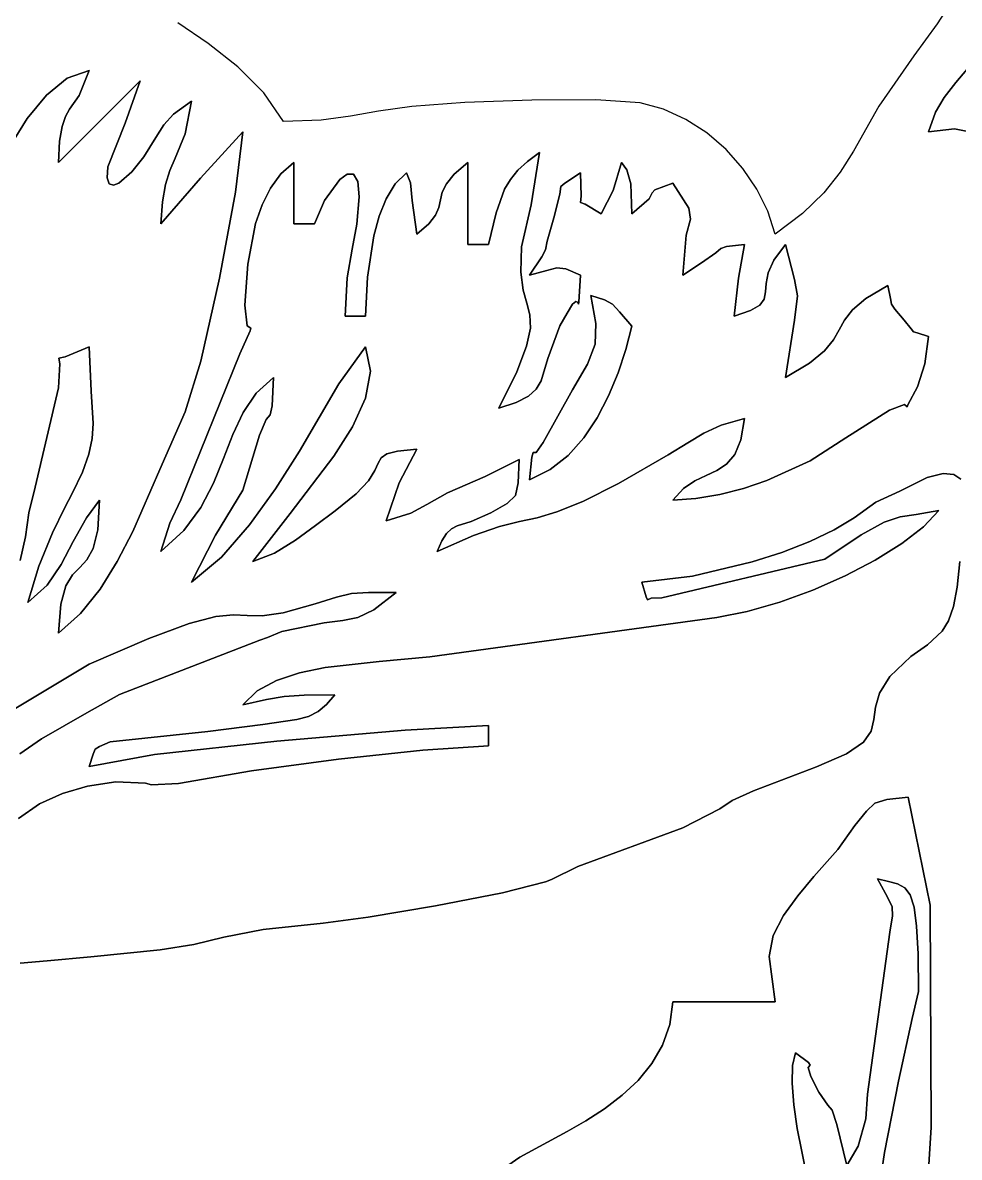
# Model space of a CAD drawing. Extents: x -7.8 to 4, y -2.2 to 5.8.
# Drawn here: x -5.9861 to -5.7669, y 5.1457 to 5.4114 of the extents above; entities that cross this region are included whole.
import ezdxf

# ---------------------------------------------------------------- set-up
doc = ezdxf.new("R2010")
doc.units = 0
doc.layers.add('LAYER_1', color=7, linetype='CONTINUOUS')

msp = doc.modelspace()

# ---------------------------------------------------------------- linework, layer by layer
at = {"layer": 'LAYER_1'}
for points in [[(-5.76782, 5.41784), (-5.77209, 5.41116), (-5.77753, 5.40369), (-5.78574, 5.39185), (-5.79167, 5.38135), (-5.79482, 5.37641), (-5.79866, 5.37157), (-5.80359, 5.36676), (-5.81003, 5.3619), (-5.81174, 5.36726), (-5.81429, 5.37244), (-5.81758, 5.3773), (-5.8215, 5.38173), (-5.82597, 5.38561), (-5.83089, 5.3888), (-5.83615, 5.39119), (-5.84165, 5.39265), (-5.85199, 5.39334), (-5.867, 5.3933), (-5.88268, 5.39271), (-5.89505, 5.39178), (-5.90286, 5.39069), (-5.90939, 5.38953), (-5.91626, 5.38863), (-5.92506, 5.38826), (-5.92971, 5.39497), (-5.93581, 5.40106), (-5.94272, 5.40654), (-5.94981, 5.41143)], [(-5.7645, 5.38586), (-5.76805, 5.38659), (-5.77409, 5.38586), (-5.77409, 5.38586), (-5.7725, 5.39046), (-5.77048, 5.39393), (-5.76771, 5.39741), (-5.76385, 5.40207)], [(-5.98918, 5.38246), (-5.9851, 5.38899), (-5.98058, 5.39449), (-5.97572, 5.39843), (-5.97059, 5.40024), (-5.97291, 5.39441), (-5.97516, 5.3912), (-5.97613, 5.38949), (-5.97692, 5.38712), (-5.97749, 5.38366), (-5.97778, 5.37867), (-5.96819, 5.38826), (-5.95861, 5.39784), (-5.96217, 5.38787), (-5.96624, 5.37768), (-5.96636, 5.37509), (-5.96587, 5.37372), (-5.96492, 5.37337), (-5.96363, 5.37385), (-5.96058, 5.37647), (-5.95781, 5.38), (-5.95501, 5.38454), (-5.95314, 5.38751), (-5.95081, 5.38998), (-5.94663, 5.39305), (-5.94815, 5.38539), (-5.95048, 5.37972), (-5.95167, 5.37684), (-5.95269, 5.37352), (-5.95345, 5.36945), (-5.95381, 5.3643), (-5.94456, 5.37504), (-5.93464, 5.38586), (-5.93633, 5.37172), (-5.94007, 5.35157), (-5.94446, 5.33216), (-5.94813, 5.32027), (-5.95402, 5.30677), (-5.96039, 5.29225), (-5.96401, 5.28526), (-5.96804, 5.27879), (-5.9726, 5.27309), (-5.97778, 5.26844), (-5.97722, 5.27527), (-5.97607, 5.27955), (-5.97452, 5.28213), (-5.9728, 5.28388), (-5.97109, 5.28565), (-5.96962, 5.28829), (-5.96858, 5.29265), (-5.96819, 5.29959), (-5.97124, 5.29546), (-5.97434, 5.28993), (-5.97714, 5.28459), (-5.98042, 5.27974), (-5.98496, 5.27563), (-5.98236, 5.28419), (-5.97915, 5.29195), (-5.97625, 5.29794), (-5.97453, 5.3012), (-5.97213, 5.3062), (-5.97064, 5.31039), (-5.96987, 5.31407), (-5.96965, 5.31754), (-5.97011, 5.32511), (-5.97059, 5.33554), (-5.97619, 5.33317), (-5.9777, 5.33288), (-5.97745, 5.33152), (-5.97776, 5.32593), (-5.98324, 5.30267), (-5.98469, 5.29667), (-5.9855, 5.29101), (-5.9867, 5.2855)], [(-5.98714, 5.22508), (-5.98217, 5.22848), (-5.97685, 5.23096), (-5.97098, 5.23265), (-5.96433, 5.23364), (-5.95739, 5.23335), (-5.95599, 5.23299), (-5.94968, 5.23325), (-5.9326, 5.23624), (-5.91224, 5.239), (-5.89246, 5.24111), (-5.87713, 5.24208), (-5.87713, 5.24687), (-5.89663, 5.2458), (-5.92665, 5.24321), (-5.95526, 5.24006), (-5.97059, 5.23729), (-5.96966, 5.24018), (-5.96919, 5.24134), (-5.96819, 5.24191), (-5.96566, 5.24302), (-5.94283, 5.24545), (-5.92996, 5.2471), (-5.92197, 5.24822), (-5.91921, 5.24898), (-5.91697, 5.25011), (-5.915, 5.25174), (-5.91307, 5.25406), (-5.92024, 5.25399), (-5.92494, 5.25366), (-5.92911, 5.25294), (-5.93464, 5.25167), (-5.93123, 5.25497), (-5.9267, 5.25743), (-5.92133, 5.25919), (-5.91537, 5.26041), (-5.90271, 5.26185), (-5.89082, 5.26296), (-5.82366, 5.27211), (-5.81654, 5.27353), (-5.80895, 5.27573), (-5.80121, 5.27857), (-5.79365, 5.28189), (-5.78659, 5.28557), (-5.78035, 5.28944), (-5.77528, 5.29336), (-5.77169, 5.2972), (-5.77699, 5.2963), (-5.78075, 5.29573), (-5.78452, 5.29446), (-5.78985, 5.2915), (-5.79837, 5.28579), (-5.83654, 5.27673), (-5.83907, 5.27667), (-5.83989, 5.27627), (-5.8402, 5.27702), (-5.84119, 5.28042), (-5.82935, 5.28181), (-5.81538, 5.28517), (-5.80842, 5.2874), (-5.80191, 5.28992), (-5.79619, 5.29264), (-5.79156, 5.2955), (-5.78648, 5.29916), (-5.78081, 5.3017), (-5.77442, 5.30491), (-5.77068, 5.30583), (-5.76817, 5.30567), (-5.76658, 5.30453)], [(-5.76682, 5.28522), (-5.76739, 5.27923), (-5.7683, 5.2747), (-5.76948, 5.27135), (-5.77092, 5.26893), (-5.77435, 5.26577), (-5.77827, 5.26304), (-5.78316, 5.25836), (-5.78562, 5.25444), (-5.78656, 5.25112), (-5.78689, 5.24822), (-5.78752, 5.24554), (-5.78936, 5.24293), (-5.79332, 5.24019), (-5.80032, 5.23716), (-5.81505, 5.23159), (-5.82004, 5.22926), (-5.82298, 5.22731), (-5.83159, 5.2229), (-5.85622, 5.21381), (-5.86238, 5.21081), (-5.86378, 5.21026), (-5.87383, 5.20767), (-5.88948, 5.20461), (-5.90528, 5.20195), (-5.91581, 5.20059), (-5.92989, 5.19912), (-5.93903, 5.19731), (-5.94609, 5.19556), (-5.95395, 5.19429), (-5.9702, 5.1927), (-5.98045, 5.19171), (-5.98676, 5.19121)], [(-6.00655, 5.23968), (-5.97056, 5.26122), (-5.95665, 5.26724), (-5.94716, 5.27073), (-5.94094, 5.27235), (-5.9368, 5.27274), (-5.93357, 5.27258), (-5.9301, 5.27252), (-5.92521, 5.27321), (-5.91772, 5.27532), (-5.91272, 5.27694), (-5.9092, 5.27773), (-5.90518, 5.278), (-5.8987, 5.27803), (-5.90394, 5.27396), (-5.90771, 5.27212), (-5.91119, 5.27146), (-5.91557, 5.27093), (-5.92546, 5.26885), (-5.92888, 5.26747), (-5.93061, 5.26681), (-5.96347, 5.25414), (-5.97112, 5.2498), (-5.98177, 5.24377), (-5.98684, 5.24024)], [(-5.87619, 5.14129), (-5.86975, 5.1458), (-5.85873, 5.15179), (-5.85431, 5.15431), (-5.84997, 5.15712), (-5.84584, 5.16026), (-5.84209, 5.16376), (-5.83888, 5.16767), (-5.83635, 5.17201), (-5.83467, 5.17683), (-5.834, 5.18217), (-5.81003, 5.18217), (-5.81145, 5.19274), (-5.81048, 5.19768), (-5.80804, 5.2024), (-5.80469, 5.20697), (-5.801, 5.21148), (-5.79535, 5.21781), (-5.79138, 5.22343), (-5.78867, 5.22679), (-5.78665, 5.22865), (-5.78386, 5.22956), (-5.77888, 5.2301), (-5.77374, 5.20478), (-5.77347, 5.15272), (-5.77414, 5.14281)], [(-5.78629, 5.13431), (-5.78446, 5.14685), (-5.78112, 5.16359), (-5.77792, 5.17825), (-5.77648, 5.18457), (-5.77658, 5.19342), (-5.77691, 5.19987), (-5.77751, 5.20432), (-5.77842, 5.20718), (-5.77969, 5.20886), (-5.78136, 5.20978), (-5.78347, 5.21033), (-5.78607, 5.21093), (-5.7837, 5.20666), (-5.78262, 5.20439), (-5.78254, 5.20226), (-5.78314, 5.19842), (-5.78837, 5.16052), (-5.78881, 5.15474), (-5.79061, 5.14838), (-5.79326, 5.14383)], [(-5.79326, 5.14383), (-5.79555, 5.15339), (-5.79665, 5.15674), (-5.7977, 5.15793), (-5.79983, 5.16098), (-5.80165, 5.16463), (-5.80227, 5.16674), (-5.80183, 5.16731), (-5.8022, 5.16793), (-5.80524, 5.17019), (-5.80595, 5.16722), (-5.80606, 5.16306), (-5.80567, 5.15804), (-5.80489, 5.15252), (-5.80259, 5.14133)]]:
    msp.add_lwpolyline(points, dxfattribs=at)
at = {"layer": 'LAYER_1', "color": 7}
for points in [[(-5.76385, 5.40207), (-5.76771, 5.39741), (-5.77048, 5.39393), (-5.7725, 5.39046), (-5.77409, 5.38586), (-5.77409, 5.38586), (-5.76805, 5.38659), (-5.7645, 5.38586)], [(-5.9867, 5.2855), (-5.9855, 5.29101), (-5.98469, 5.29667), (-5.98324, 5.30267), (-5.97776, 5.32593), (-5.97745, 5.33152), (-5.9777, 5.33288), (-5.97619, 5.33317), (-5.97059, 5.33554), (-5.97011, 5.32511), (-5.96965, 5.31754), (-5.96987, 5.31407), (-5.97064, 5.31039), (-5.97213, 5.3062), (-5.97453, 5.3012), (-5.97625, 5.29794), (-5.97915, 5.29195), (-5.98236, 5.28419), (-5.98496, 5.27563), (-5.98042, 5.27974), (-5.97714, 5.28459), (-5.97434, 5.28993), (-5.97124, 5.29546), (-5.96819, 5.29959), (-5.96858, 5.29265), (-5.96962, 5.28829), (-5.97109, 5.28565), (-5.9728, 5.28388), (-5.97452, 5.28213), (-5.97607, 5.27955), (-5.97722, 5.27527), (-5.97778, 5.26844), (-5.9726, 5.27309), (-5.96804, 5.27879), (-5.96401, 5.28526), (-5.96039, 5.29225), (-5.95402, 5.30677), (-5.94813, 5.32027), (-5.94446, 5.33216), (-5.94007, 5.35157), (-5.93633, 5.37172), (-5.93464, 5.38586), (-5.94456, 5.37504), (-5.95381, 5.3643), (-5.95345, 5.36945), (-5.95269, 5.37352), (-5.95167, 5.37684), (-5.95048, 5.37972), (-5.94815, 5.38539), (-5.94663, 5.39305), (-5.95081, 5.38998), (-5.95314, 5.38751), (-5.95501, 5.38454), (-5.95781, 5.38), (-5.96058, 5.37647), (-5.96363, 5.37385), (-5.96492, 5.37337), (-5.96587, 5.37372), (-5.96636, 5.37509), (-5.96624, 5.37768), (-5.96217, 5.38787), (-5.95861, 5.39784), (-5.96819, 5.38826), (-5.97778, 5.37867), (-5.97749, 5.38366), (-5.97692, 5.38712), (-5.97613, 5.38949), (-5.97516, 5.3912), (-5.97291, 5.39441), (-5.97059, 5.40024), (-5.97572, 5.39843), (-5.98058, 5.39449), (-5.9851, 5.38899), (-5.98918, 5.38246)], [(-5.76658, 5.30453), (-5.76817, 5.30567), (-5.77068, 5.30583), (-5.77442, 5.30491), (-5.78081, 5.3017), (-5.78648, 5.29916), (-5.79156, 5.2955), (-5.79619, 5.29264), (-5.80191, 5.28992), (-5.80842, 5.2874), (-5.81538, 5.28517), (-5.82935, 5.28181), (-5.84119, 5.28042), (-5.8402, 5.27702), (-5.83989, 5.27627), (-5.83907, 5.27667), (-5.83654, 5.27673), (-5.79837, 5.28579), (-5.78985, 5.2915), (-5.78452, 5.29446), (-5.78075, 5.29573), (-5.77699, 5.2963), (-5.77169, 5.2972), (-5.77528, 5.29336), (-5.78035, 5.28944), (-5.78659, 5.28557), (-5.79365, 5.28189), (-5.80121, 5.27857), (-5.80895, 5.27573), (-5.81654, 5.27353), (-5.82366, 5.27211), (-5.89082, 5.26296), (-5.90271, 5.26185), (-5.91537, 5.26041), (-5.92133, 5.25919), (-5.9267, 5.25743), (-5.93123, 5.25497), (-5.93464, 5.25167), (-5.92911, 5.25294), (-5.92494, 5.25366), (-5.92024, 5.25399), (-5.91307, 5.25406), (-5.915, 5.25174), (-5.91697, 5.25011), (-5.91921, 5.24898), (-5.92197, 5.24822), (-5.92996, 5.2471), (-5.94283, 5.24545), (-5.96566, 5.24302), (-5.96819, 5.24191), (-5.96919, 5.24134), (-5.96966, 5.24018), (-5.97059, 5.23729), (-5.95526, 5.24006), (-5.92665, 5.24321), (-5.89663, 5.2458), (-5.87713, 5.24687), (-5.87713, 5.24208), (-5.89246, 5.24111), (-5.91224, 5.239), (-5.9326, 5.23624), (-5.94968, 5.23325), (-5.95599, 5.23299), (-5.95739, 5.23335), (-5.96433, 5.23364), (-5.97098, 5.23265), (-5.97685, 5.23096), (-5.98217, 5.22848), (-5.98714, 5.22508)], [(-5.98676, 5.19121), (-5.98045, 5.19171), (-5.9702, 5.1927), (-5.95395, 5.19429), (-5.94609, 5.19556), (-5.93903, 5.19731), (-5.92989, 5.19912), (-5.91581, 5.20059), (-5.90528, 5.20195), (-5.88948, 5.20461), (-5.87383, 5.20767), (-5.86378, 5.21026), (-5.86238, 5.21081), (-5.85622, 5.21381), (-5.83159, 5.2229), (-5.82298, 5.22731), (-5.82004, 5.22926), (-5.81505, 5.23159), (-5.80032, 5.23716), (-5.79332, 5.24019), (-5.78936, 5.24293), (-5.78752, 5.24554), (-5.78689, 5.24822), (-5.78656, 5.25112), (-5.78562, 5.25444), (-5.78316, 5.25836), (-5.77827, 5.26304), (-5.77435, 5.26577), (-5.77092, 5.26893), (-5.76948, 5.27135), (-5.7683, 5.2747), (-5.76739, 5.27923), (-5.76682, 5.28522)], [(-5.98684, 5.24024), (-5.98177, 5.24377), (-5.97112, 5.2498), (-5.96347, 5.25414), (-5.93061, 5.26681), (-5.92888, 5.26747), (-5.92546, 5.26885), (-5.91557, 5.27093), (-5.91119, 5.27146), (-5.90771, 5.27212), (-5.90394, 5.27396), (-5.8987, 5.27803), (-5.90518, 5.278), (-5.9092, 5.27773), (-5.91272, 5.27694), (-5.91772, 5.27532), (-5.92521, 5.27321), (-5.9301, 5.27252), (-5.93357, 5.27258), (-5.9368, 5.27274), (-5.94094, 5.27235), (-5.94716, 5.27073), (-5.95665, 5.26724), (-5.97056, 5.26122), (-6.00655, 5.23968)], [(-5.77414, 5.14281), (-5.77347, 5.15272), (-5.77374, 5.20478), (-5.77888, 5.2301), (-5.78386, 5.22956), (-5.78665, 5.22865), (-5.78867, 5.22679), (-5.79138, 5.22343), (-5.79535, 5.21781), (-5.801, 5.21148), (-5.80469, 5.20697), (-5.80804, 5.2024), (-5.81048, 5.19768), (-5.81145, 5.19274), (-5.81003, 5.18217), (-5.834, 5.18217), (-5.83467, 5.17683), (-5.83635, 5.17201), (-5.83888, 5.16767), (-5.84209, 5.16376), (-5.84584, 5.16026), (-5.84997, 5.15712), (-5.85431, 5.15431), (-5.85873, 5.15179), (-5.86975, 5.1458), (-5.87619, 5.14129)], [(-5.79326, 5.14383), (-5.79061, 5.14838), (-5.78881, 5.15474), (-5.78837, 5.16052), (-5.78314, 5.19842), (-5.78254, 5.20226), (-5.78262, 5.20439), (-5.7837, 5.20666), (-5.78607, 5.21093), (-5.78347, 5.21033), (-5.78136, 5.20978), (-5.77969, 5.20886), (-5.77842, 5.20718), (-5.77751, 5.20432), (-5.77691, 5.19987), (-5.77658, 5.19342), (-5.77648, 5.18457), (-5.77792, 5.17825), (-5.78112, 5.16359), (-5.78446, 5.14685), (-5.78629, 5.13431)], [(-5.80259, 5.14133), (-5.80489, 5.15252), (-5.80567, 5.15804), (-5.80606, 5.16306), (-5.80595, 5.16722), (-5.80524, 5.17019), (-5.8022, 5.16793), (-5.80183, 5.16731), (-5.80227, 5.16674), (-5.80165, 5.16463), (-5.79983, 5.16098), (-5.7977, 5.15793), (-5.79665, 5.15674), (-5.79555, 5.15339), (-5.79326, 5.14383)]]:
    msp.add_lwpolyline(points, dxfattribs=at)
at = {"layer": 'LAYER_1'}
for points in [[(-5.93075, 5.31487), (-5.92916, 5.31848), (-5.92822, 5.31961), (-5.92772, 5.32173), (-5.92745, 5.32835), (-5.93152, 5.32468), (-5.93455, 5.32014), (-5.93694, 5.31497), (-5.93911, 5.30939), (-5.94147, 5.30364), (-5.94443, 5.29794), (-5.94841, 5.29252), (-5.95381, 5.28761), (-5.95167, 5.29422), (-5.9491, 5.29967), (-5.93534, 5.33386), (-5.93287, 5.33928), (-5.93276, 5.33993), (-5.93363, 5.34041), (-5.93411, 5.34529), (-5.93346, 5.35487), (-5.93162, 5.36437), (-5.93011, 5.36875), (-5.92815, 5.37269), (-5.92569, 5.37604), (-5.92266, 5.37867), (-5.92266, 5.3643), (-5.91787, 5.3643), (-5.91547, 5.36983), (-5.91192, 5.37469), (-5.91018, 5.37594), (-5.90871, 5.37593), (-5.90771, 5.37428), (-5.90736, 5.37063), (-5.90791, 5.36426), (-5.90905, 5.35843), (-5.91017, 5.35172), (-5.91068, 5.34273), (-5.90589, 5.34273), (-5.90547, 5.35182), (-5.90398, 5.36152), (-5.90272, 5.36609), (-5.90105, 5.3702), (-5.89892, 5.37367), (-5.8963, 5.37628), (-5.89539, 5.37392), (-5.89498, 5.36983), (-5.89391, 5.3619), (-5.8911, 5.3643), (-5.88954, 5.36635), (-5.88877, 5.36819), (-5.88837, 5.36995), (-5.88793, 5.37175), (-5.88698, 5.37372), (-5.88513, 5.37598), (-5.88192, 5.37867), (-5.88192, 5.3595), (-5.87713, 5.3595), (-5.87534, 5.36687), (-5.87335, 5.37241), (-5.872, 5.37473), (-5.87026, 5.37689), (-5.86801, 5.37896), (-5.86515, 5.38107), (-5.8671, 5.3688), (-5.86939, 5.35893), (-5.86958, 5.35298), (-5.86903, 5.34882), (-5.86817, 5.34574), (-5.86745, 5.343), (-5.86731, 5.3399), (-5.86818, 5.33571), (-5.87051, 5.3297), (-5.87473, 5.32116), (-5.8706, 5.3225), (-5.86778, 5.32394), (-5.86596, 5.32561), (-5.8648, 5.32758), (-5.86321, 5.33281), (-5.86043, 5.34041), (-5.85867, 5.34343), (-5.85745, 5.34552), (-5.85669, 5.34618), (-5.85626, 5.34598), (-5.85608, 5.3455), (-5.856, 5.34602), (-5.85556, 5.35231), (-5.85902, 5.35376), (-5.86113, 5.35403), (-5.86346, 5.35343), (-5.86754, 5.35231), (-5.86464, 5.35661), (-5.86378, 5.35824), (-5.86337, 5.36026), (-5.86181, 5.36576), (-5.86041, 5.37127), (-5.86021, 5.37307), (-5.85924, 5.37384), (-5.85556, 5.37628), (-5.85546, 5.37084), (-5.85558, 5.36933), (-5.8545, 5.3689), (-5.85077, 5.36669), (-5.84794, 5.37217), (-5.84598, 5.37867), (-5.8447, 5.37698), (-5.84379, 5.37367), (-5.84358, 5.36669), (-5.83948, 5.37022), (-5.83883, 5.37157), (-5.83816, 5.37228), (-5.834, 5.37388), (-5.83026, 5.36803), (-5.8298, 5.36542), (-5.83085, 5.36165), (-5.8316, 5.35231), (-5.82726, 5.35516), (-5.8239, 5.35752), (-5.82277, 5.35859), (-5.82138, 5.35904), (-5.81722, 5.3595), (-5.81862, 5.35157), (-5.81962, 5.34273), (-5.81576, 5.344), (-5.81359, 5.3453), (-5.81259, 5.34672), (-5.81227, 5.34838), (-5.81211, 5.35038), (-5.81163, 5.35283), (-5.8103, 5.35584), (-5.80763, 5.3595), (-5.80548, 5.35131), (-5.80477, 5.34744), (-5.80549, 5.34181), (-5.80763, 5.32835), (-5.80197, 5.33173), (-5.79843, 5.33461), (-5.79634, 5.33714), (-5.79502, 5.33947), (-5.79377, 5.34176), (-5.79192, 5.34417), (-5.78878, 5.34683), (-5.78367, 5.34992), (-5.783, 5.34686), (-5.78275, 5.34551), (-5.78199, 5.34434), (-5.77981, 5.3418), (-5.77819, 5.33974), (-5.77765, 5.33906), (-5.77677, 5.33879), (-5.77409, 5.33793), (-5.77498, 5.33158), (-5.77671, 5.32618), (-5.77893, 5.32191), (-5.77915, 5.32148), (-5.77978, 5.32204), (-5.78323, 5.32072), (-5.79349, 5.3142), (-5.80181, 5.30882), (-5.81195, 5.30422), (-5.81741, 5.30239), (-5.82298, 5.30096), (-5.82855, 5.30001), (-5.834, 5.29959), (-5.83146, 5.30232), (-5.82881, 5.30411), (-5.82617, 5.30539), (-5.82366, 5.30657), (-5.82139, 5.30807), (-5.81948, 5.31033), (-5.81805, 5.31375), (-5.81722, 5.31876), (-5.82269, 5.31718), (-5.82673, 5.31534), (-5.83047, 5.31308), (-5.83504, 5.31022), (-5.84668, 5.30351), (-5.85505, 5.29928), (-5.86108, 5.29685), (-5.86571, 5.29552), (-5.86989, 5.29461), (-5.87456, 5.29345), (-5.88065, 5.29135), (-5.88911, 5.28761), (-5.88804, 5.2901), (-5.88694, 5.29179), (-5.88576, 5.29288), (-5.88444, 5.29358), (-5.88114, 5.29465), (-5.87659, 5.29666), (-5.87276, 5.29887), (-5.87083, 5.30074), (-5.87013, 5.3037), (-5.86994, 5.30918), (-5.87791, 5.30517), (-5.88672, 5.30135), (-5.89153, 5.29863), (-5.89532, 5.29659), (-5.90109, 5.2948), (-5.89802, 5.30369), (-5.89391, 5.31157), (-5.89838, 5.31107), (-5.90094, 5.31044), (-5.90225, 5.30956), (-5.90296, 5.30829), (-5.90374, 5.30654), (-5.90523, 5.30417), (-5.9081, 5.30107), (-5.91301, 5.29713), (-5.9176, 5.29369), (-5.92231, 5.29024), (-5.92717, 5.28724), (-5.93224, 5.28522), (-5.92354, 5.29651), (-5.9133, 5.30989), (-5.90898, 5.31679), (-5.90593, 5.32352), (-5.90472, 5.32984), (-5.90589, 5.33554), (-5.91214, 5.32684), (-5.92137, 5.31111), (-5.92693, 5.30231), (-5.93304, 5.29381), (-5.93963, 5.28629), (-5.94663, 5.28042), (-5.94102, 5.29141), (-5.93461, 5.30196), (-5.93075, 5.31487)], [(-5.86754, 5.30439), (-5.8627, 5.30678), (-5.85846, 5.31011), (-5.85479, 5.31421), (-5.85165, 5.31892), (-5.84899, 5.32405), (-5.84678, 5.32944), (-5.84499, 5.33493), (-5.84358, 5.34033), (-5.84642, 5.34371), (-5.84811, 5.34555), (-5.84994, 5.34657), (-5.85317, 5.34752), (-5.85197, 5.34102), (-5.85217, 5.33616), (-5.85393, 5.33147), (-5.85745, 5.32545), (-5.8643, 5.31312), (-5.86598, 5.31079), (-5.86665, 5.31075), (-5.86696, 5.30971), (-5.86754, 5.30439)]]:
    msp.add_lwpolyline(points, close=True, dxfattribs=at)
at = {"layer": 'LAYER_1', "color": 7}
for points in [[(-5.87713, 5.3595), (-5.88192, 5.3595), (-5.88192, 5.37867), (-5.88513, 5.37598), (-5.88698, 5.37372), (-5.88793, 5.37175), (-5.88837, 5.36995), (-5.88877, 5.36819), (-5.88954, 5.36635), (-5.8911, 5.3643), (-5.89391, 5.3619), (-5.89498, 5.36983), (-5.89539, 5.37392), (-5.8963, 5.37628), (-5.89892, 5.37367), (-5.90105, 5.3702), (-5.90272, 5.36609), (-5.90398, 5.36152), (-5.90547, 5.35182), (-5.90589, 5.34273), (-5.91068, 5.34273), (-5.91017, 5.35172), (-5.90905, 5.35843), (-5.90791, 5.36426), (-5.90736, 5.37063), (-5.90771, 5.37428), (-5.90871, 5.37593), (-5.91018, 5.37594), (-5.91192, 5.37469), (-5.91547, 5.36983), (-5.91787, 5.3643), (-5.92266, 5.3643), (-5.92266, 5.37867), (-5.92569, 5.37604), (-5.92815, 5.37269), (-5.93011, 5.36875), (-5.93162, 5.36437), (-5.93346, 5.35487), (-5.93411, 5.34529), (-5.93363, 5.34041), (-5.93276, 5.33993), (-5.93287, 5.33928), (-5.93534, 5.33386), (-5.9491, 5.29967), (-5.95167, 5.29422), (-5.95381, 5.28761), (-5.94841, 5.29252), (-5.94443, 5.29794), (-5.94147, 5.30364), (-5.93911, 5.30939), (-5.93694, 5.31497), (-5.93455, 5.32014), (-5.93152, 5.32468), (-5.92745, 5.32835), (-5.92772, 5.32173), (-5.92822, 5.31961), (-5.92916, 5.31848), (-5.93075, 5.31487), (-5.93461, 5.30196), (-5.94102, 5.29141), (-5.94663, 5.28042), (-5.93963, 5.28629), (-5.93304, 5.29381), (-5.92693, 5.30231), (-5.92137, 5.31111), (-5.91214, 5.32684), (-5.90589, 5.33554), (-5.90472, 5.32984), (-5.90593, 5.32352), (-5.90898, 5.31679), (-5.9133, 5.30989), (-5.92354, 5.29651), (-5.93224, 5.28522), (-5.92717, 5.28724), (-5.92231, 5.29024), (-5.9176, 5.29369), (-5.91301, 5.29713), (-5.9081, 5.30107), (-5.90523, 5.30417), (-5.90374, 5.30654), (-5.90296, 5.30829), (-5.90225, 5.30956), (-5.90094, 5.31044), (-5.89838, 5.31107), (-5.89391, 5.31157), (-5.89802, 5.30369), (-5.90109, 5.2948), (-5.89532, 5.29659), (-5.89153, 5.29863), (-5.88672, 5.30135), (-5.87791, 5.30517), (-5.86994, 5.30918), (-5.87013, 5.3037), (-5.87083, 5.30074), (-5.87276, 5.29887), (-5.87659, 5.29666), (-5.88114, 5.29465), (-5.88444, 5.29358), (-5.88576, 5.29288), (-5.88694, 5.29179), (-5.88804, 5.2901), (-5.88911, 5.28761), (-5.88065, 5.29135), (-5.87456, 5.29345), (-5.86989, 5.29461), (-5.86571, 5.29552), (-5.86108, 5.29685), (-5.85505, 5.29928), (-5.84668, 5.30351), (-5.83504, 5.31022), (-5.83047, 5.31308), (-5.82673, 5.31534), (-5.82269, 5.31718), (-5.81722, 5.31876), (-5.81805, 5.31375), (-5.81948, 5.31033), (-5.82139, 5.30807), (-5.82366, 5.30657), (-5.82617, 5.30539), (-5.82881, 5.30411), (-5.83146, 5.30232), (-5.834, 5.29959), (-5.82855, 5.30001), (-5.82298, 5.30096), (-5.81741, 5.30239), (-5.81195, 5.30422), (-5.80181, 5.30882), (-5.79349, 5.3142), (-5.78323, 5.32072), (-5.77978, 5.32204), (-5.77915, 5.32148), (-5.77893, 5.32191), (-5.77671, 5.32618), (-5.77498, 5.33158), (-5.77409, 5.33793), (-5.77677, 5.33879), (-5.77765, 5.33906), (-5.77819, 5.33974), (-5.77981, 5.3418), (-5.78199, 5.34434), (-5.78275, 5.34551), (-5.783, 5.34686), (-5.78367, 5.34992), (-5.78878, 5.34683), (-5.79192, 5.34417), (-5.79377, 5.34176), (-5.79502, 5.33947), (-5.79634, 5.33714), (-5.79843, 5.33461), (-5.80197, 5.33173), (-5.80763, 5.32835), (-5.80549, 5.34181), (-5.80477, 5.34744), (-5.80548, 5.35131), (-5.80763, 5.3595), (-5.8103, 5.35584), (-5.81163, 5.35283), (-5.81211, 5.35038), (-5.81227, 5.34838), (-5.81259, 5.34672), (-5.81359, 5.3453), (-5.81576, 5.344), (-5.81962, 5.34273), (-5.81862, 5.35157), (-5.81722, 5.3595), (-5.82138, 5.35904), (-5.82277, 5.35859), (-5.8239, 5.35752), (-5.82726, 5.35516), (-5.8316, 5.35231), (-5.83085, 5.36165), (-5.8298, 5.36542), (-5.83026, 5.36803), (-5.834, 5.37388), (-5.83816, 5.37228), (-5.83883, 5.37157), (-5.83948, 5.37022), (-5.84358, 5.36669), (-5.84379, 5.37367), (-5.8447, 5.37698), (-5.84598, 5.37867), (-5.84794, 5.37217), (-5.85077, 5.36669), (-5.8545, 5.3689), (-5.85558, 5.36933), (-5.85546, 5.37084), (-5.85556, 5.37628), (-5.85924, 5.37384), (-5.86021, 5.37307), (-5.86041, 5.37127), (-5.86181, 5.36576), (-5.86337, 5.36026), (-5.86378, 5.35824), (-5.86464, 5.35661), (-5.86754, 5.35231), (-5.86346, 5.35343), (-5.86113, 5.35403), (-5.85902, 5.35376), (-5.85556, 5.35231), (-5.856, 5.34602), (-5.85608, 5.3455), (-5.85626, 5.34598), (-5.85669, 5.34618), (-5.85745, 5.34552), (-5.85867, 5.34343), (-5.86043, 5.34041), (-5.86321, 5.33281), (-5.8648, 5.32758), (-5.86596, 5.32561), (-5.86778, 5.32394), (-5.8706, 5.3225), (-5.87473, 5.32116), (-5.87051, 5.3297), (-5.86818, 5.33571), (-5.86731, 5.3399), (-5.86745, 5.343), (-5.86817, 5.34574), (-5.86903, 5.34882), (-5.86958, 5.35298), (-5.86939, 5.35893), (-5.8671, 5.3688), (-5.86515, 5.38107), (-5.86801, 5.37896), (-5.87026, 5.37689), (-5.872, 5.37473), (-5.87335, 5.37241), (-5.87534, 5.36687), (-5.87713, 5.3595)], [(-5.86754, 5.30439), (-5.86696, 5.30971), (-5.86665, 5.31075), (-5.86598, 5.31079), (-5.8643, 5.31312), (-5.85745, 5.32545), (-5.85393, 5.33147), (-5.85217, 5.33616), (-5.85197, 5.34102), (-5.85317, 5.34752), (-5.84994, 5.34657), (-5.84811, 5.34555), (-5.84642, 5.34371), (-5.84358, 5.34033), (-5.84499, 5.33493), (-5.84678, 5.32944), (-5.84899, 5.32405), (-5.85165, 5.31892), (-5.85479, 5.31421), (-5.85846, 5.31011), (-5.8627, 5.30678), (-5.86754, 5.30439)]]:
    msp.add_lwpolyline(points, close=True, dxfattribs=at)

doc.saveas('drawing.dxf')
